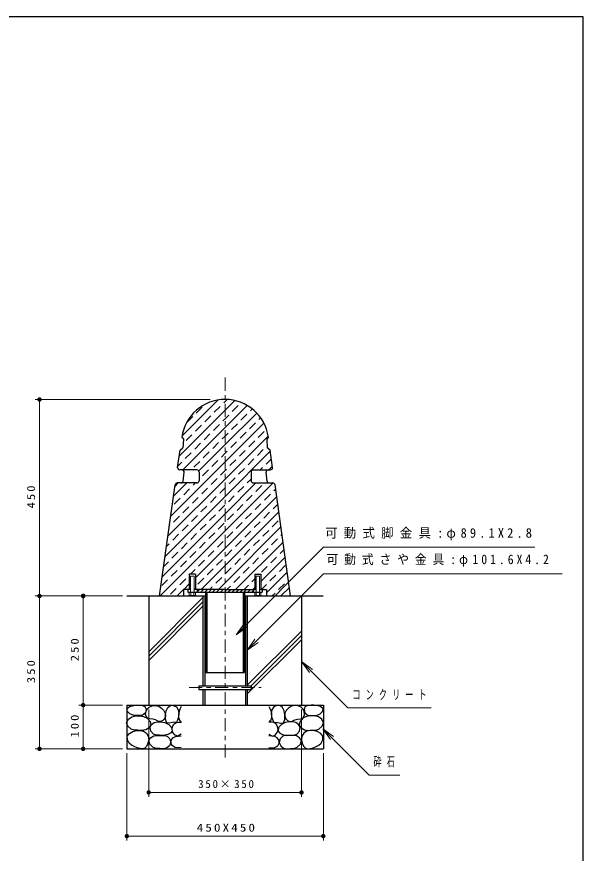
# Model space of a CAD drawing. Units: millimetres on the paper, scale 1:10. Extents: x -365 to 12, y -47 to 257.
# Drawn here: x -129.8 to 0, y 65.4 to 257 of the extents above; entities that cross this region are included whole.
import ezdxf

# ---------------------------------------------------------------- set-up
doc = ezdxf.new("R2010")
doc.units = ezdxf.units.MM
doc.linetypes.add('USER2', pattern=[6, 3, -1, 1, -1])
doc.layers.add('LY_1', color=7, linetype='Continuous', lineweight=13)
doc.layers.add('LY_2', color=7, linetype='Continuous', lineweight=13)
doc.styles.add('ＭＳ ゴシック', font='')
doc.styles.get('ＭＳ ゴシック').set_extended_font_data('MS Gothic')

# ---------------------------------------------------------------- blocks, each defined once
blk = doc.blocks.new('filled_dot')
at = {"color": 0, "linetype": 'Continuous', "lineweight": -2, "const_width": 1.25}
blk.add_lwpolyline([(-0.625, 0, 1), (0.625, 0, 1)], format="xyb", close=True, dxfattribs=at)

msp = doc.modelspace()

# ---------------------------------------------------------------- linework, layer by layer
at = {"layer": 'LY_1', "linetype": 'USER2'}
for p, q in [((-82.03, 174.348), (-82.03, 86.556)), ((-90.289, 103.348), (-73.742, 103.348))]:
    msp.add_line(p, q, dxfattribs=at)
at = {"layer": 'LY_1'}
for p, q in [((-85.437, 169.348), (-125.53, 169.348)), ((-124.53, 124.348), (-124.53, 169.348)), ((-91.894, 160.99), (-83.672, 169.212)), ((-82.349, 168.559), (-82.03, 168.878)), ((-82.03, 168.878), (-81.571, 169.337)), ((-82.03, 166.903), (-79.83, 169.103)), ((-92.542, 156.391), (-82.03, 166.903)), ((-88.635, 166.225), (-87.288, 167.572)), ((-84.504, 166.404), (-83.157, 167.751)), ((-82.03, 162.951), (-76.994, 167.987)), ((-80.373, 166.584), (-79.026, 167.931)), ((-76.242, 166.763), (-75.82, 167.186)), ((-90.79, 164.069), (-89.443, 165.416)), ((-86.659, 164.249), (-85.312, 165.596)), ((-82.529, 164.428), (-82.03, 164.927)), ((-82.03, 159), (-74.787, 166.243)), ((-82.03, 164.927), (-81.182, 165.776)), ((-78.398, 164.608), (-77.051, 165.955)), ((-74.267, 164.788), (-73.893, 165.161)), ((-91.746, 153.235), (-82.03, 162.951)), ((-88.815, 162.094), (-87.468, 163.441)), ((-84.684, 162.273), (-83.337, 163.62)), ((-82.03, 155.049), (-73.144, 163.935)), ((-80.553, 162.453), (-79.206, 163.8)), ((-76.422, 162.632), (-75.075, 163.979)), ((-90.97, 159.938), (-89.623, 161.285)), ((-86.839, 160.118), (-85.492, 161.465)), ((-82.708, 160.298), (-82.03, 160.976)), ((-82.03, 160.976), (-81.361, 161.645)), ((-82.03, 151.097), (-72.162, 160.966)), ((-78.577, 160.477), (-77.23, 161.824)), ((-74.446, 160.657), (-73.099, 162.004)), ((-88.994, 157.963), (-87.647, 159.31)), ((-84.863, 158.142), (-83.516, 159.489)), ((-80.732, 158.322), (-79.385, 159.669)), ((-76.602, 158.502), (-75.255, 159.849)), ((-91.15, 155.807), (-89.803, 157.154)), ((-88.049, 152.981), (-82.03, 159)), ((-87.019, 155.987), (-85.672, 157.334)), ((-82.03, 157.024), (-81.541, 157.514)), ((-82.03, 147.146), (-71.674, 157.502)), ((-78.757, 156.346), (-77.41, 157.693)), ((-74.626, 156.526), (-73.279, 157.873)), ((-72.471, 158.681), (-72.399, 158.753)), ((-89.174, 153.832), (-87.827, 155.179)), ((-85.043, 154.011), (-83.696, 155.358)), ((-82.888, 156.167), (-82.03, 157.024)), ((-80.912, 154.191), (-79.565, 155.538)), ((-76.781, 154.371), (-75.434, 155.718)), ((-72.65, 154.55), (-71.431, 155.769)), ((-94.473, 142.606), (-82.03, 155.049)), ((-92.864, 154.093), (-91.958, 154.999)), ((-82.03, 153.073), (-81.72, 153.383)), ((-78.936, 152.215), (-77.589, 153.562)), ((-73.965, 153.235), (-73.458, 153.742)), ((-71.99, 153.235), (-71.188, 154.036)), ((-87.198, 151.856), (-85.851, 153.203)), ((-83.067, 152.036), (-82.03, 153.073)), ((-81.092, 150.06), (-79.745, 151.407)), ((-95.116, 138.011), (-82.03, 151.097)), ((-93.829, 147.201), (-90.795, 150.235)), ((-93.484, 149.521), (-92.771, 150.235)), ((-89.354, 149.701), (-88.819, 150.235)), ((-85.223, 149.88), (-83.876, 151.228)), ((-82.03, 143.195), (-74.99, 150.235)), ((-82.03, 139.243), (-71.041, 150.233)), ((-79.116, 148.084), (-77.769, 149.431)), ((-76.961, 150.24), (-76.076, 151.124)), ((-74.985, 148.264), (-73.638, 149.611)), ((-91.509, 147.546), (-90.162, 148.893)), ((-87.378, 147.725), (-86.031, 149.072)), ((-83.247, 147.905), (-82.03, 149.122)), ((-82.03, 149.122), (-81.9, 149.252)), ((-73.009, 146.288), (-71.662, 147.635)), ((-70.854, 148.444), (-70.46, 148.838)), ((-95.76, 133.416), (-82.03, 147.146)), ((-93.664, 145.39), (-92.317, 146.737)), ((-89.533, 145.57), (-88.186, 146.917)), ((-85.402, 145.75), (-84.055, 147.097)), ((-82.03, 135.292), (-70.218, 147.105)), ((-81.271, 145.929), (-79.924, 147.276)), ((-77.14, 146.109), (-75.793, 147.456)), ((-91.688, 143.415), (-90.341, 144.762)), ((-87.557, 143.594), (-86.21, 144.941)), ((-83.427, 143.774), (-82.08, 145.121)), ((-79.296, 143.954), (-77.949, 145.301)), ((-75.165, 144.133), (-73.818, 145.48)), ((-71.034, 144.313), (-69.975, 145.372)), ((-96.404, 128.821), (-82.03, 143.195)), ((-93.844, 141.259), (-92.497, 142.606)), ((-89.713, 141.439), (-88.366, 142.786)), ((-85.582, 141.619), (-84.235, 142.966)), ((-82.03, 131.341), (-69.732, 143.639)), ((-81.451, 141.798), (-80.104, 143.145)), ((-77.32, 141.978), (-75.973, 143.325)), ((-73.189, 142.157), (-71.842, 143.504)), ((-94.795, 140.309), (-94.652, 140.451)), ((-91.868, 139.284), (-90.521, 140.631)), ((-87.737, 139.463), (-86.39, 140.81)), ((-83.606, 139.643), (-82.259, 140.99)), ((-82.03, 127.39), (-69.247, 140.173)), ((-79.475, 139.823), (-78.128, 141.17)), ((-75.344, 140.002), (-73.997, 141.349)), ((-71.213, 140.182), (-69.866, 141.529)), ((-96.925, 124.348), (-82.03, 139.243)), ((-94.023, 137.129), (-92.676, 138.476)), ((-89.892, 137.308), (-88.545, 138.655)), ((-85.761, 137.488), (-84.414, 138.835)), ((-81.631, 137.667), (-80.283, 139.014)), ((-77.5, 137.847), (-76.153, 139.194)), ((-73.369, 138.027), (-72.022, 139.374)), ((-69.238, 138.206), (-69.004, 138.44)), ((-95.438, 135.714), (-94.832, 136.32)), ((-92.048, 135.153), (-90.701, 136.5)), ((-87.917, 135.332), (-86.57, 136.679)), ((-83.786, 135.512), (-82.439, 136.859)), ((-79.655, 135.692), (-78.308, 137.039)), ((-79.62, 125.848), (-68.761, 136.707)), ((-75.524, 135.871), (-74.177, 137.218)), ((-71.393, 136.051), (-70.046, 137.398)), ((-94.203, 132.998), (-92.856, 134.345)), ((-90.072, 133.177), (-88.725, 134.524)), ((-88.83, 128.492), (-82.03, 135.292)), ((-85.941, 133.357), (-84.594, 134.704)), ((-81.81, 133.536), (-80.463, 134.883)), ((-77.679, 133.716), (-76.332, 135.063)), ((-73.548, 133.896), (-72.201, 135.243)), ((-69.417, 134.075), (-68.518, 134.974)), ((-96.082, 131.119), (-95.011, 132.189)), ((-92.227, 131.022), (-90.88, 132.369)), ((-88.096, 131.202), (-86.749, 132.549)), ((-83.965, 131.381), (-82.618, 132.728)), ((-79.834, 131.561), (-78.487, 132.908)), ((-75.704, 131.74), (-74.357, 133.087)), ((-73.83, 127.687), (-68.276, 133.241)), ((-71.573, 131.92), (-70.226, 133.267)), ((-89.95, 129.348), (-88.905, 130.393)), ((-87.523, 125.848), (-82.03, 131.341)), ((-86.121, 129.226), (-84.774, 130.573)), ((-81.99, 129.405), (-80.643, 130.753)), ((-77.859, 129.585), (-76.512, 130.932)), ((-73.728, 129.765), (-72.381, 131.112)), ((-69.597, 129.944), (-68.25, 131.291)), ((-94.382, 128.867), (-93.035, 130.214)), ((-90.252, 129.046), (-90.23, 129.068)), ((-89.93, 125.248), (-89.93, 128.848)), ((-89.93, 128.848), (-89.13, 128.848)), ((-89.13, 125.248), (-89.13, 128.848)), ((-88.276, 127.071), (-86.929, 128.418)), ((-84.145, 127.25), (-82.798, 128.597)), ((-80.014, 127.43), (-78.667, 128.777)), ((-74.93, 125.248), (-74.93, 128.848)), ((-74.93, 128.848), (-74.13, 128.848)), ((-74.13, 125.248), (-74.13, 128.848)), ((-72.53, 125.036), (-67.79, 129.775)), ((-71.752, 127.789), (-70.405, 129.136)), ((-96.538, 126.711), (-95.191, 128.058)), ((-92.407, 126.891), (-91.06, 128.238)), ((-91.474, 125.848), (-90.23, 127.092)), ((-85.547, 125.848), (-84.953, 126.442)), ((-83.572, 125.848), (-82.03, 127.39)), ((-81.596, 125.848), (-80.822, 126.622)), ((-77.645, 125.848), (-76.691, 126.801)), ((-75.883, 127.609), (-75.23, 128.263)), ((-73.693, 125.848), (-72.56, 126.981)), ((-69.777, 125.813), (-68.43, 127.16)), ((-67.621, 127.969), (-67.548, 128.042)), ((-94.562, 124.736), (-93.215, 126.083)), ((-92.974, 124.348), (-91.53, 125.792)), ((-90.249, 125.248), (-90.249, 124.448)), ((-89.89, 124.448), (-89.89, 125.248)), ((-89.171, 124.448), (-89.171, 125.248)), ((-88.811, 125.248), (-88.811, 124.448)), ((-88.43, 125.3), (-87.882, 125.848)), ((-87.584, 125.248), (-86.984, 125.848)), ((-86.686, 125.248), (-86.086, 125.848)), ((-85.788, 125.248), (-85.188, 125.848)), ((-84.89, 125.248), (-84.29, 125.848)), ((-83.992, 125.248), (-83.392, 125.848)), ((-83.094, 125.248), (-82.494, 125.848)), ((-82.196, 125.248), (-81.596, 125.848)), ((-81.298, 125.248), (-80.698, 125.848)), ((-80.4, 125.248), (-79.8, 125.848)), ((-79.502, 125.248), (-78.902, 125.848)), ((-78.604, 125.248), (-78.004, 125.848)), ((-77.706, 125.248), (-77.106, 125.848)), ((-76.808, 125.248), (-76.208, 125.848)), ((-75.91, 125.248), (-75.63, 125.528)), ((-75.669, 125.848), (-75.23, 126.287)), ((-75.249, 125.248), (-75.249, 124.448)), ((-74.89, 124.448), (-74.89, 125.248)), ((-74.171, 124.448), (-74.171, 125.248)), ((-73.811, 125.248), (-73.811, 124.448)), ((-71.242, 124.348), (-70.585, 125.005)), ((-69.266, 124.348), (-67.305, 126.31)), ((-67.291, 124.348), (-67.062, 124.577)), ((-105.53, 124.348), (-125.53, 124.348)), ((-124.53, 89.348), (-124.53, 124.348)), ((-114.53, 99.348), (-114.53, 124.348)), ((-99.53, 111.577), (-87.11, 123.997)), ((-99.53, 110.587), (-87.11, 123.007)), ((-88.811, 124.448), (-90.249, 124.448)), ((-73.811, 124.448), (-75.249, 124.448)), ((-99.53, 109.597), (-87.11, 122.017)), ((-79.514, 115.44), (-77.746, 117.915)), ((-79.514, 115.44), (-77.393, 117.561)), ((-77.039, 117.207), (-79.514, 115.44)), ((-76.95, 103.893), (-64.53, 116.313)), ((-76.055, 103.798), (-64.53, 115.323)), ((-76.95, 111.952), (-75.182, 114.427)), ((-76.95, 101.913), (-64.53, 114.333)), ((-76.95, 111.952), (-74.829, 114.073)), ((-74.475, 113.72), (-76.95, 111.952)), ((-64.495, 109.312), (-62.374, 107.191)), ((-64.495, 109.312), (-62.02, 107.545)), ((-62.727, 106.838), (-64.495, 109.312)), ((-105.53, 99.348), (-115.53, 99.348)), ((-114.53, 89.348), (-114.53, 99.348)), ((-99.53, 98.348), (-99.53, 78.348)), ((-64.53, 98.348), (-64.53, 78.348)), ((-59.665, 93.915), (-57.543, 91.794)), ((-59.665, 93.915), (-57.19, 92.147)), ((-57.897, 91.44), (-59.665, 93.915)), ((-105.53, 89.348), (-125.53, 89.348)), ((-104.53, 88.348), (-104.53, 68.348)), ((-59.53, 88.348), (-59.53, 68.348)), ((-64.53, 79.348), (-99.53, 79.348)), ((-59.53, 69.348), (-104.53, 69.348))]:
    msp.add_line(p, q, dxfattribs=at)
at = {"layer": 'LY_1', "color": 3, "lineweight": 25}
for p, q in [((-91.934, 160.73), (-91.561, 160.235)), ((-91.561, 160.235), (-91.696, 158.235)), ((-72.126, 160.73), (-72.5, 160.235)), ((-72.5, 160.235), (-72.364, 158.235)), ((-92.904, 153.805), (-92.353, 157.74)), ((-92.353, 157.74), (-91.696, 158.235)), ((-71.707, 157.74), (-72.364, 158.235)), ((-71.156, 153.805), (-71.707, 157.74)), ((-88.484, 153.235), (-92.409, 153.235)), ((-91.639, 150.676), (-91.401, 152.676)), ((-87.984, 152.735), (-87.984, 150.735)), ((-76.076, 152.735), (-76.076, 150.735)), ((-75.576, 153.235), (-71.651, 153.235)), ((-72.421, 150.676), (-72.659, 152.676)), ((-97.03, 124.348), (-93.464, 149.805)), ((-88.484, 150.235), (-92.969, 150.235)), ((-75.576, 150.235), (-71.091, 150.235)), ((-67.03, 124.348), (-70.596, 149.805)), ((-88.83, 129.348), (-90.23, 129.348)), ((-90.23, 129.348), (-90.23, 125.848)), ((-88.83, 129.348), (-88.83, 125.848)), ((-75.23, 129.348), (-73.83, 129.348)), ((-75.23, 129.348), (-75.23, 125.848)), ((-73.83, 129.348), (-73.83, 125.848)), ((-91.53, 125.848), (-91.53, 124.348)), ((-90.23, 125.848), (-91.53, 125.848)), ((-90.53, 125.848), (-90.53, 125.248)), ((-90.53, 125.248), (-73.53, 125.248)), ((-89.93, 125.848), (-90.23, 125.848)), ((-82.03, 125.848), (-89.13, 125.848)), ((-88.43, 125.848), (-88.43, 125.248)), ((-86.485, 125.248), (-86.485, 106.848)), ((-86.205, 125.248), (-86.205, 106.848)), ((-82.03, 125.848), (-74.93, 125.848)), ((-77.855, 125.248), (-77.855, 106.848)), ((-77.575, 125.248), (-77.575, 106.848)), ((-75.63, 125.848), (-75.63, 125.248)), ((-74.13, 125.848), (-73.83, 125.848)), ((-73.83, 125.848), (-72.53, 125.848)), ((-73.53, 125.848), (-73.53, 125.248)), ((-72.53, 125.848), (-72.53, 124.348)), ((-99.53, 124.348), (-99.53, 99.348)), ((-87.11, 124.348), (-86.485, 124.348)), ((-87.11, 124.348), (-87.11, 103.798)), ((-86.69, 124.348), (-86.69, 103.798)), ((-77.575, 124.348), (-76.95, 124.348)), ((-77.37, 124.348), (-77.37, 103.798)), ((-76.95, 124.348), (-76.95, 103.798)), ((-64.53, 124.348), (-64.53, 99.348)), ((-86.485, 106.848), (-77.575, 106.848)), ((-88.03, 103.798), (-76.03, 103.798)), ((-88.03, 103.798), (-88.03, 102.898)), ((-76.03, 103.798), (-76.03, 102.898)), ((-88.03, 102.898), (-76.03, 102.898)), ((-87.11, 102.898), (-87.11, 99.348)), ((-86.69, 102.898), (-86.69, 99.348)), ((-77.37, 102.898), (-77.37, 99.348)), ((-76.95, 102.898), (-76.95, 99.348)), ((-104.53, 99.348), (-59.53, 99.348)), ((-104.53, 99.348), (-104.53, 89.348)), ((-59.53, 99.348), (-59.53, 89.348)), ((-104.53, 89.348), (-59.53, 89.348))]:
    msp.add_line(p, q, dxfattribs=at)
at = {"layer": 'LY_1', "color": 20, "lineweight": 25}
for p, q in [((-104.53, 124.348), (-87.11, 124.348)), ((-76.95, 124.348), (-59.561, 124.348))]:
    msp.add_line(p, q, dxfattribs=at)
at = {"layer": 'LY_1'}
for points in [[(-79.514, 115.44), (-59.464, 135.49), (-11.114, 135.49)], [(-76.95, 111.952), (-59.464, 129.438), (-4.812, 129.438)], [(-64.495, 109.312), (-53.889, 98.706), (-34.871, 98.706)], [(-59.665, 93.915), (-49.058, 83.308), (-42.041, 83.308)]]:
    msp.add_lwpolyline(points, dxfattribs=at)
at = {"layer": 'LY_1', "color": 3, "lineweight": 25}
for points in [[(-101.996, 96.998), (-102.934, 96.975), (-103.83, 97.345), (-104.352, 97.923), (-104.499, 98.535), (-103.91, 99.029), (-102.938, 99.253), (-102.323, 99.316), (-101.724, 99.328), (-100.933, 99.261), (-100.311, 98.931), (-100.124, 98.313), (-100.287, 97.618), (-101.03, 96.974)], [(-97.412, 95.685), (-97.986, 95.96), (-98.602, 96.156), (-99.316, 96.24), (-99.915, 96.453), (-100.227, 97.16), (-100.113, 98.039), (-99.829, 98.522), (-99.419, 98.882), (-98.731, 99.197), (-97.982, 99.278), (-97.24, 99.091), (-96.57, 98.683), (-96.046, 98.149), (-95.727, 97.494), (-95.695, 96.833), (-95.926, 96.206), (-96.292, 95.816), (-96.768, 95.611)], [(-93.15, 95.437), (-94.067, 95.338), (-94.785, 95.225), (-95.381, 95.289), (-95.713, 96.022), (-95.678, 97.122), (-95.547, 98.047), (-95.182, 98.783), (-94.683, 99.17), (-94.067, 99.328), (-93.175, 98.956), (-92.742, 98.268), (-92.605, 97.444), (-92.693, 96.67), (-92.927, 95.933)], [(-70.91, 95.437), (-69.993, 95.338), (-69.275, 95.225), (-68.68, 95.289), (-68.347, 96.022), (-68.382, 97.122), (-68.513, 98.047), (-68.878, 98.783), (-69.378, 99.17), (-69.993, 99.328), (-70.885, 98.956), (-71.318, 98.268), (-71.455, 97.444), (-71.367, 96.67), (-71.133, 95.933)], [(-66.648, 95.685), (-66.074, 95.96), (-65.458, 96.156), (-64.744, 96.24), (-64.145, 96.453), (-63.833, 97.16), (-63.947, 98.039), (-64.231, 98.522), (-64.641, 98.882), (-65.329, 99.197), (-66.078, 99.278), (-66.821, 99.091), (-67.49, 98.683), (-68.014, 98.149), (-68.333, 97.494), (-68.365, 96.833), (-68.134, 96.206), (-67.768, 95.816), (-67.292, 95.611)], [(-62.064, 96.998), (-61.126, 96.975), (-60.23, 97.345), (-59.708, 97.923), (-59.561, 98.535), (-60.15, 99.029), (-61.122, 99.253), (-61.737, 99.316), (-62.336, 99.328), (-63.127, 99.261), (-63.749, 98.931), (-63.936, 98.313), (-63.773, 97.618), (-63.03, 96.974)], [(-101.996, 93.653), (-102.773, 93.64), (-103.533, 93.876), (-104.273, 94.499), (-104.573, 95.314), (-104.19, 96.104), (-103.384, 96.676), (-102.497, 96.919), (-101.6, 96.924), (-100.687, 96.774), (-99.841, 96.354), (-99.191, 95.604), (-99.023, 94.744), (-99.448, 94.12), (-100.188, 93.703), (-101.104, 93.533)], [(-62.064, 93.653), (-61.287, 93.64), (-60.527, 93.876), (-59.787, 94.499), (-59.487, 95.314), (-59.87, 96.104), (-60.676, 96.676), (-61.563, 96.919), (-62.46, 96.924), (-63.373, 96.774), (-64.219, 96.354), (-64.869, 95.604), (-65.037, 94.744), (-64.612, 94.12), (-63.873, 93.703), (-62.956, 93.533)], [(-97.065, 92.464), (-97.766, 92.473), (-98.428, 92.712), (-99.058, 93.399), (-99.221, 94.273), (-98.878, 94.922), (-98.255, 95.363), (-97.524, 95.529), (-96.768, 95.512), (-95.8, 95.373), (-94.91, 94.942), (-94.297, 94.213), (-94.166, 93.406), (-94.552, 92.92), (-95.182, 92.588), (-96.136, 92.38)], [(-66.995, 92.464), (-66.295, 92.473), (-65.632, 92.712), (-65.003, 93.399), (-64.839, 94.273), (-65.182, 94.922), (-65.805, 95.363), (-66.536, 95.529), (-67.292, 95.512), (-68.26, 95.373), (-69.15, 94.942), (-69.763, 94.213), (-69.894, 93.406), (-69.508, 92.92), (-68.878, 92.588), (-67.925, 92.38)], [(-101.476, 89.416), (-102.197, 89.589), (-102.888, 89.862), (-103.488, 90.192), (-104.004, 90.655), (-104.419, 91.419), (-104.45, 92.216), (-103.952, 92.853), (-103.136, 93.282), (-102.3, 93.524), (-101.482, 93.565), (-100.708, 93.356), (-100.052, 92.893), (-99.618, 92.241), (-99.532, 91.343), (-99.791, 90.407), (-100.053, 89.889), (-100.435, 89.515), (-100.938, 89.376)], [(-96.991, 89.391), (-97.786, 89.421), (-98.552, 89.713), (-99.265, 90.389), (-99.494, 91.224), (-99.097, 91.867), (-98.379, 92.29), (-97.517, 92.419), (-96.644, 92.389), (-95.941, 92.377), (-95.281, 92.215), (-94.652, 91.601), (-94.439, 90.753), (-94.764, 90.023), (-95.43, 89.514), (-96.206, 89.321)], [(-67.069, 89.391), (-66.274, 89.421), (-65.508, 89.713), (-64.795, 90.389), (-64.566, 91.224), (-64.963, 91.867), (-65.681, 92.29), (-66.543, 92.419), (-67.416, 92.389), (-68.119, 92.377), (-68.779, 92.215), (-69.408, 91.601), (-69.621, 90.753), (-69.296, 90.023), (-68.63, 89.514), (-67.854, 89.321)], [(-62.584, 89.416), (-61.864, 89.589), (-61.172, 89.862), (-60.573, 90.192), (-60.057, 90.655), (-59.642, 91.419), (-59.611, 92.216), (-60.108, 92.853), (-60.924, 93.282), (-61.76, 93.524), (-62.578, 93.565), (-63.352, 93.356), (-64.008, 92.893), (-64.442, 92.241), (-64.528, 91.343), (-64.269, 90.407), (-64.008, 89.889), (-63.625, 89.515), (-63.122, 89.376)]]:
    msp.add_lwpolyline(points, close=True, dxfattribs=at)
for points in [[(-92.06, 99.006), (-92.369, 98.454), (-92.581, 97.866), (-92.679, 97.232), (-92.68, 96.552), (-92.432, 95.784), (-92.11, 95.66)], [(-72, 99.006), (-71.691, 98.454), (-71.48, 97.866), (-71.381, 97.232), (-71.381, 96.552), (-71.628, 95.784), (-71.95, 95.66)], [(-92.085, 92.737), (-92.853, 92.266), (-93.486, 92.48), (-93.968, 93.059), (-94.162, 93.767), (-94.042, 94.471), (-93.735, 94.98), (-93.274, 95.338), (-92.665, 95.481), (-92.035, 95.413)], [(-71.975, 92.737), (-71.207, 92.266), (-70.574, 92.48), (-70.092, 93.059), (-69.898, 93.767), (-70.018, 94.471), (-70.325, 94.98), (-70.786, 95.338), (-71.395, 95.481), (-72.025, 95.413)], [(-92.085, 89.614), (-92.762, 89.535), (-93.448, 89.664), (-94.074, 90.032), (-94.439, 90.606), (-94.38, 91.274), (-93.993, 91.844), (-93.412, 92.14), (-92.754, 92.266), (-92.085, 92.34)], [(-71.975, 89.614), (-71.298, 89.535), (-70.612, 89.664), (-69.986, 90.032), (-69.621, 90.606), (-69.68, 91.274), (-70.067, 91.844), (-70.648, 92.14), (-71.306, 92.266), (-71.975, 92.34)]]:
    msp.add_lwpolyline(points, dxfattribs=at)
for centre, radius, start, end in [((-82.03, 159.348), 10, 7.97344, 172.02658), ((-92.409, 153.735), 0.5, 172.02719, 270), ((-71.651, 153.735), 0.5, 269.99996, 7.97277), ((-91.898, 152.735), 0.5, 353.21743, 89.99998), ((-88.484, 152.735), 0.5, 0, 89.99998), ((-75.576, 152.735), 0.5, 89.99998, 179.99996), ((-72.162, 152.735), 0.5, 89.99998, 186.78253), ((-92.969, 149.735), 0.5, 89.99998, 172.02719), ((-92.136, 150.735), 0.5, 270.00002, 353.21723), ((-88.484, 150.735), 0.5, 270.00002, 0), ((-75.576, 150.735), 0.5, 179.99996, 269.99995), ((-71.925, 150.735), 0.5, 186.78276, 269.99996), ((-71.091, 149.735), 0.5, 7.97277, 89.99998)]:
    msp.add_arc(centre, radius, start, end, dxfattribs=at)
at = {"layer": 'LY_2', "color": 20, "lineweight": 25}
for p, q in [((0, 257), (-365, 257)), ((0, 0), (0, 257))]:
    msp.add_line(p, q, dxfattribs=at)

# ---------------------------------------------------------------- block references
at = {"layer": 'LY_1'}
for p, xscale, yscale, rotation in [((-124.53, 169.348), 0.4, 0.4, 270), ((-124.53, 124.348), 0.4, 0.4, 270), ((-124.53, 124.348), 0.4, 0.4, 90), ((-114.53, 124.348), 0.431, 0.431, 270), ((-114.53, 99.348), 0.4, 0.4, 270), ((-124.53, 89.348), 0.4, 0.4, 90), ((-114.53, 89.348), 0.4, 0.4, 90), ((-64.53, 79.348), 0.4, 0.4, 180), ((-59.53, 69.348), 0.4, 0.4, 180)]:
    msp.add_blockref('filled_dot', p, dxfattribs=dict(at, xscale=xscale, yscale=yscale, rotation=rotation))
at = {"layer": 'LY_1', "xscale": 0.4, "yscale": 0.4}
for p in [(-99.53, 79.348), (-104.53, 69.348)]:
    msp.add_blockref('filled_dot', p, dxfattribs=at)

# ---------------------------------------------------------------- texts
at = {"layer": 'LY_1', "char_height": 1.833, "attachment_point": 8, "rotation": 90, "style": 'ＭＳ ゴシック'}
for s, insert in [('\\T1.33;\\W1.15;450', (-125.53, 147.263)), ('\\T1.33;\\W1.15;250', (-115.53, 112.263)), ('\\T1.33;\\W1.15;350', (-125.53, 107.263)), ('\\T1.33;\\W1.15;100', (-115.53, 94.777))]:
    msp.add_mtext(s, dxfattribs=dict(at, insert=insert))
at = {"layer": 'LY_1', "style": 'ＭＳ ゴシック'}
for s, insert, char_height, attachment_point in [('\\T1.5;\\W0.95;可動式脚金具:φ89.1X2.8', (-59.114, 138.49), 2.199, 4), ('\\T1.5;\\W0.9;可動式さや金具:φ101.6X4.2', (-58.812, 132.438), 2.199, 4), ('\\T1.64;\\W0.6;コンクリート', (-52.871, 101.706), 2.199, 4), ('\\T1.64;\\W0.6;砕石', (-48.041, 86.308), 2.199, 4), ('\\T1.32;350×350', (-81.605, 80.348), 1.833, 8), ('\\T1.32;\\W1.2;450X450', (-81.618, 70.348), 1.833, 8)]:
    msp.add_mtext(s, dxfattribs=dict(at, insert=insert, char_height=char_height, attachment_point=attachment_point))

doc.saveas('drawing.dxf')
